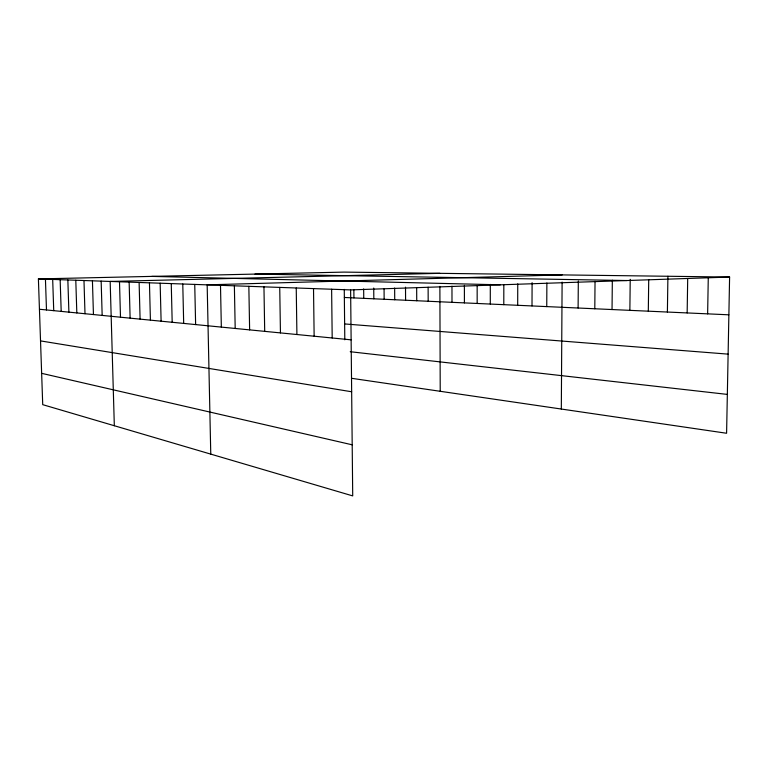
<?xml version="1.0" encoding="UTF-8"?>
<svg xmlns="http://www.w3.org/2000/svg" width="768" height="768" viewBox="0 0 768 768"><rect width="100%" height="100%" fill="white"/><g stroke="black" fill="none" stroke-linecap="round" stroke-linejoin="round"><path stroke-width="1.15" d="M490.291 304.051L490.301 284.39M503.789 304.666L503.827 284.717M517.69 305.29L517.747 283.862M532.003 305.933L532.099 282.662M546.749 306.595L546.874 282.979M561.322 409.037L562.109 282.096M578.112 308.016L578.314 280.982M594.797 308.765L595.037 281.299M612.038 309.542L612.336 280.234M629.866 310.349L630.221 279.35M648.307 311.174L648.72 279.533M667.392 312.038L667.91 276.259M687.158 312.931L687.696 278.861M707.635 313.853L708.269 277.978M38.4 278.918L350.621 289.901L352.714 495.898L42.72 404.659L38.4 278.918L344.083 272.102L729.6 277.056L726.595 433.258L351.552 378.298M350.621 289.901L729.6 277.056M562.157 274.906L207.168 284.851L210.768 454.118M439.834 273.331L110.17 281.443L114.326 425.731M254.976 274.09L626.918 280.531M151.786 276.394L500.294 284.822M344.352 297.475L728.87 314.813M344.63 323.942L728.122 354.134M39.437 309.254L351.13 339.84M350.227 351.715L727.344 394.406M40.531 340.896L351.658 391.766M41.645 373.334L352.195 444.816M45.437 279.168L46.483 309.946M67.853 279.955L68.89 312.144M60.154 279.686L61.19 311.395M52.685 279.418L53.731 310.656M83.981 280.522L84.998 313.728M75.792 280.234L76.819 312.922M101.155 281.126L102.163 315.408M92.429 280.819L93.446 314.554M129.139 282.106L130.118 318.154M119.491 281.77L120.49 317.213M149.453 282.826L150.413 320.15M139.114 282.461L140.093 319.133M171.254 283.594L172.186 322.282M160.157 283.2L161.107 321.197M194.736 284.419L195.629 324.586M182.774 283.997L183.686 323.414M220.493 285.322L221.338 327.11M234.374 285.811L235.19 328.464M263.952 286.848L264.701 331.363M248.842 286.32L249.629 329.885M279.734 287.405L280.445 332.909M296.237 287.99L296.909 334.522M313.517 288.595L314.141 336.211M344.266 289.402L344.803 339.802M331.622 289.229L332.189 337.987M363.667 288.893L363.754 298.349M353.856 289.738L353.933 297.907M384.067 288.835L384.144 299.27M373.728 288.038L373.824 298.8M405.514 287.155L405.59 300.23M394.646 288.01L394.723 299.741M428.122 287.222L428.179 301.248M416.669 288.038L416.736 300.739M451.968 286.176L451.997 302.323M439.882 286.378L440.218 391.286M477.158 285.677L477.168 303.466M464.39 285.341L464.41 302.89"/></g></svg>
